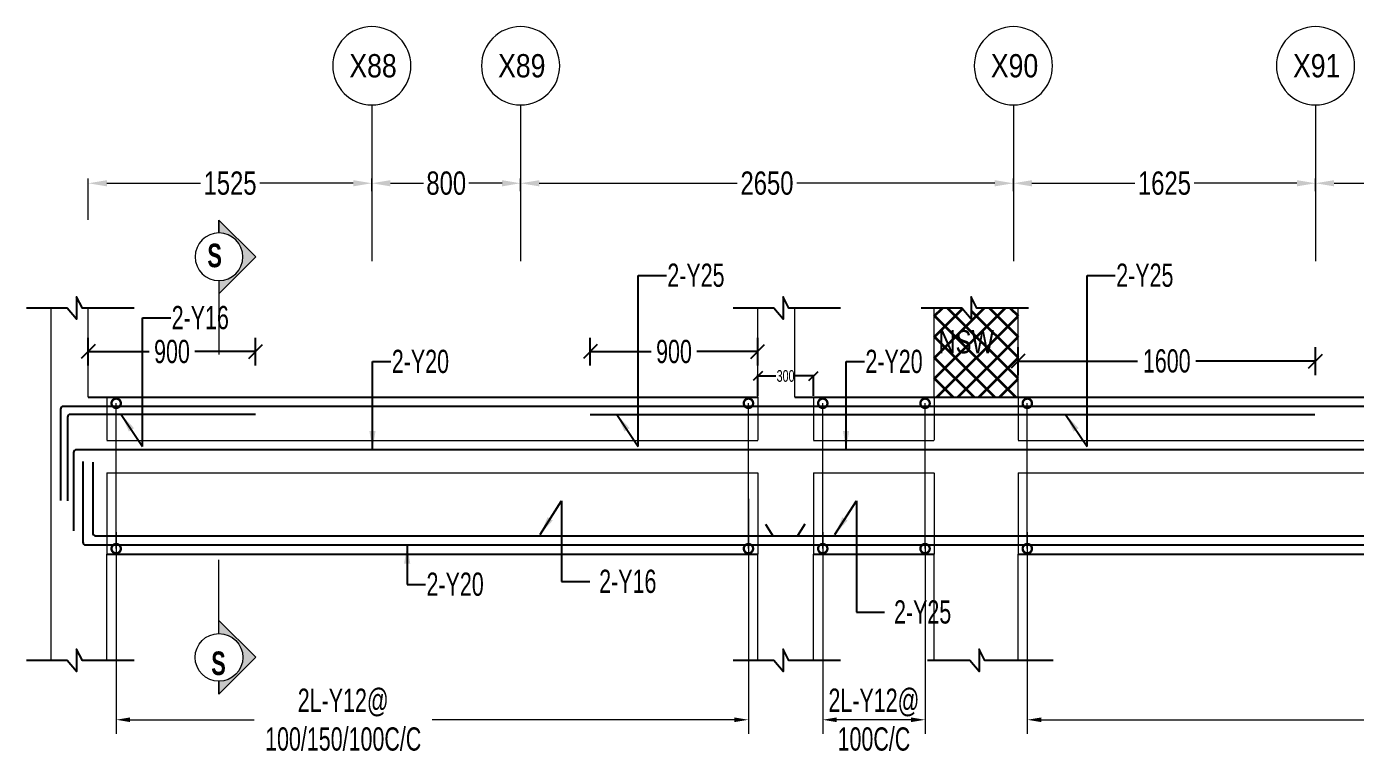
# Model space of a CAD drawing. Header units: millimetres. Extents: x -2697 to 288508, y -1308 to 60928.
# Drawn here: x 53045 to 60192, y 5386 to 9300 of the extents above; entities that cross this region are included whole.
import ezdxf
from ezdxf.enums import TextEntityAlignment as Align

# ---------------------------------------------------------------- set-up
doc = ezdxf.new("R2010")
doc.units = ezdxf.units.MM
doc.header["$LTSCALE"] = 100
for name, pattern in [('ACAD_ISO04W100', [30, 24, -3, 0, -3]), ('CONTINOUS', [0]), ('CONTINU', [0]), ('HIDDEN', [0.375, 0.25, -0.125])]:
    doc.linetypes.add(name, pattern=pattern)
doc.layers.get('Defpoints').update_dxf_attribs({"color": 1, "lineweight": 0})
for name, color, linetype in [('-S-ARROW', 253, 'Continuous'), ('-S-DIM', 251, 'Continuous'), ('-S-MISC', 8, 'Continuous'), ('-STR-BEAM', 7, 'CONTINU'), ('-STR-REINF', 3, 'Continuous'), ('-STR-TEXT', 6, 'Continuous')]:
    doc.layers.add(name, color=color, linetype=linetype)
for name, color, linetype, lineweight in [('-S-STIRUP', 11, 'Continuous', 9), ('-S-TEXT', 6, 'Continuous', 0), ('-STR-COLUMN', 5, 'HIDDEN', 13), ('-STR-RF-DIM', 252, 'CONTINOUS', 20), ('A-ANNO-GRID-LINE', 252, 'ACAD_ISO04W100', 20), ('A-ANNO-GRID-TEXT', 13, 'Continuous', 15), ('G-ANNO-SYMB', 8, 'CONTINOUS', 9), ('GRID DIM', 252, 'Continuous', 9), ('S-COL HATCH', 9, 'Continuous', 35), ('SLAB LINE', 254, 'HIDDEN', 20)]:
    doc.layers.add(name, color=color, linetype=linetype, lineweight=lineweight)
doc.styles.add('BEAM-LS', font='romans.shx', dxfattribs={"width": 0.8})
doc.styles.add('Dim.s & Anno.(Misc.)', font='ARIALN.TTF')
doc.styles.add('SOBHA', font='swisscl.ttf', dxfattribs={"width": 0.9})
doc.styles.add('sobha.sed', font='swisscl.ttf')
doc.styles.add('Swis721 LtCn BT_B', font='', dxfattribs={"width": 0.9, "height": 250})
doc.styles.get('Swis721 LtCn BT_B').set_extended_font_data('Swis721 LtCn BT', bold=True)
doc.dimstyles.new('S--25', dxfattribs={"dimscale": 25, "dimtxt": 2.5, "dimasz": 2, "dimexe": 0.25, "dimexo": 0.25, "dimgap": 0.1, "dimtad": 0, "dimdec": 0, "dimrnd": 0.0005, "dimzin": 0, "dimdsep": 46, "dimtxsty": 'SOBHA', "dimblk": 'OBLIQUE', "dimcen": 0.09, "dimclrd": 8, "dimclre": 8, "dimclrt": 6, "dimadec": 0, "dimazin": 0, "dimtfac": 1, "dimtdec": 0, "dimtofl": 0, "dimtmove": 0, "dimatfit": 3, "dimfxl": 0.18, "dimtolj": 1, "dimtzin": 0, "dimlwd": -1, "dimlwe": -1, "dimarcsym": 0})
doc.dimstyles.new('S-50', dxfattribs={"dimscale": 50, "dimtxt": 2.5, "dimasz": 2, "dimexe": 0.5, "dimexo": 0.25, "dimgap": 0.25, "dimtad": 0, "dimdec": 0, "dimrnd": 0.0005, "dimzin": 0, "dimdsep": 46, "dimtxsty": 'sobha.sed', "dimblk": 'OBLIQUE', "dimcen": 0.09, "dimclrd": 8, "dimclre": 8, "dimclrt": 6, "dimadec": 0, "dimazin": 0, "dimtfac": 1, "dimtdec": 0, "dimtofl": 0, "dimtmove": 2, "dimatfit": 3, "dimfxl": 0.18, "dimtolj": 1, "dimtzin": 0, "dimlwd": -1, "dimlwe": -1, "dimarcsym": 0})
doc.dimstyles.new('S-DIM50', dxfattribs={"dimscale": 50, "dimtxt": 2.5, "dimasz": 1.5, "dimexe": 1.5, "dimexo": 1, "dimgap": 0.5, "dimtad": 0, "dimdec": 0, "dimzin": 0, "dimdsep": 46, "dimtxsty": 'SOBHA', "dimcen": 0.09, "dimclrd": 256, "dimclre": 256, "dimclrt": 6, "dimadec": 5, "dimazin": 0, "dimtfac": 1, "dimtdec": 0, "dimtofl": 0, "dimtmove": 0, "dimatfit": 3, "dimfxl": 0.18, "dimtolj": 1, "dimtzin": 0, "dimlwd": -1, "dimlwe": -1, "dimarcsym": 0})
doc.dimstyles.new('STIRUP', dxfattribs={"dimscale": 50, "dimtxt": 2.5, "dimasz": 2.2, "dimexe": 0, "dimexo": 0, "dimgap": 0.5, "dimtad": 0, "dimdec": 0, "dimzin": 0, "dimdsep": 46, "dimtxsty": 'BEAM-LS', "dimblk": 'DOTSMALL', "dimcen": 0.09, "dimclrd": 256, "dimclre": 256, "dimclrt": 256, "dimadec": 5, "dimazin": 0, "dimtfac": 1, "dimtdec": 0, "dimtofl": 0, "dimtmove": 0, "dimatfit": 3, "dimldrblk": 'DOTSMALL', "dimfxl": 0, "dimfxlon": 1, "dimtolj": 1, "dimtzin": 0, "dimlwd": -1, "dimlwe": -1, "dimarcsym": 0})

# ---------------------------------------------------------------- blocks, each defined once
blk = doc.blocks.new('A-SYMB_Grid')
blk.add_circle((0, 0), 4.21)
at = {"style": 'Dim.s & Anno.(Misc.)'}
blk.add_attdef('GRID', text='', height=3, dxfattribs=at).set_placement((0, 0), align=Align.MIDDLE_CENTER)
blk = doc.blocks.new('*D582')
at = {"layer": 'Defpoints', "color": 0, "transparency": 16777216}
for p in [(54902, 8457.6), (54902, 8402.2), (53377, 8247.9)]:
    blk.add_point(p, dxfattribs=at)
at = {"layer": 'GRID DIM', "transparency": 16777216}
for p, q in [((53377, 8260.4), (53377, 8482.6)), ((53477, 8457.6), (53980.2, 8457.6)), ((54802, 8457.6), (54298.7, 8457.6)), ((54902, 8414.7), (54902, 8482.6))]:
    blk.add_line(p, q, dxfattribs=at)
for points in [[(53477, 8474.2), (53477, 8440.9), (53377, 8457.6)], [(54802, 8474.2), (54802, 8440.9), (54902, 8457.6)]]:
    blk.add_solid(points, dxfattribs=at)
at = {"layer": 'GRID DIM', "color": 13, "transparency": 16777216, "insert": (54139.5, 8457.6), "char_height": 125, "attachment_point": 5, "style": 'sobha.sed'}
blk.add_mtext('\\A1;1525', dxfattribs=at)
blk = doc.blocks.new('*D583')
at = {"layer": 'Defpoints', "color": 0, "transparency": 16777216}
for p in [(55702, 8457.6), (54902, 8402.2), (55702, 8402.2)]:
    blk.add_point(p, dxfattribs=at)
at = {"layer": 'GRID DIM', "transparency": 16777216}
for p, q in [((54902, 8414.7), (54902, 8482.6)), ((55002, 8457.6), (55180.1, 8457.6)), ((55602, 8457.6), (55423.8, 8457.6)), ((55702, 8414.7), (55702, 8482.6))]:
    blk.add_line(p, q, dxfattribs=at)
for points in [[(55002, 8474.2), (55002, 8440.9), (54902, 8457.6)], [(55602, 8474.2), (55602, 8440.9), (55702, 8457.6)]]:
    blk.add_solid(points, dxfattribs=at)
at = {"layer": 'GRID DIM', "color": 13, "transparency": 16777216, "insert": (55302, 8457.6), "char_height": 125, "attachment_point": 5, "style": 'sobha.sed'}
blk.add_mtext('\\A1;800', dxfattribs=at)
blk = doc.blocks.new('*D584')
at = {"layer": 'Defpoints', "color": 0, "transparency": 16777216}
for p in [(58352, 8457.6), (55702, 8402.2), (58352, 8402.2)]:
    blk.add_point(p, dxfattribs=at)
at = {"layer": 'GRID DIM', "transparency": 16777216}
for p, q in [((55702, 8414.7), (55702, 8482.6)), ((55802, 8457.6), (56866.2, 8457.6)), ((58252, 8457.6), (57187.8, 8457.6)), ((58352, 8414.7), (58352, 8482.6))]:
    blk.add_line(p, q, dxfattribs=at)
for points in [[(55802, 8474.2), (55802, 8440.9), (55702, 8457.6)], [(58252, 8474.2), (58252, 8440.9), (58352, 8457.6)]]:
    blk.add_solid(points, dxfattribs=at)
at = {"layer": 'GRID DIM', "color": 13, "transparency": 16777216, "insert": (57027, 8457.6), "char_height": 125, "attachment_point": 5, "style": 'sobha.sed'}
blk.add_mtext('\\A1;2650', dxfattribs=at)
blk = doc.blocks.new('*D585')
at = {"layer": 'Defpoints', "color": 0, "transparency": 16777216}
for p in [(59977, 8457.6), (58352, 8402.2), (59977, 8402.2)]:
    blk.add_point(p, dxfattribs=at)
at = {"layer": 'GRID DIM', "transparency": 16777216}
for p, q in [((58352, 8414.7), (58352, 8482.6)), ((58452, 8457.6), (59005.2, 8457.6)), ((59877, 8457.6), (59323.7, 8457.6)), ((59977, 8414.7), (59977, 8482.6))]:
    blk.add_line(p, q, dxfattribs=at)
for points in [[(58452, 8474.2), (58452, 8440.9), (58352, 8457.6)], [(59877, 8474.2), (59877, 8440.9), (59977, 8457.6)]]:
    blk.add_solid(points, dxfattribs=at)
at = {"layer": 'GRID DIM', "color": 13, "transparency": 16777216, "insert": (59164.5, 8457.6), "char_height": 125, "attachment_point": 5, "style": 'sobha.sed'}
blk.add_mtext('\\A1;1625', dxfattribs=at)
blk = doc.blocks.new('*D586')
at = {"layer": 'Defpoints', "color": 0, "transparency": 16777216}
for p in [(61252, 8457.6), (59977, 8402.2), (61252, 8402.2)]:
    blk.add_point(p, dxfattribs=at)
at = {"layer": 'GRID DIM', "transparency": 16777216}
for p, q in [((59977, 8414.7), (59977, 8482.6)), ((60077, 8457.6), (60455.2, 8457.6)), ((61152, 8457.6), (60773.7, 8457.6)), ((61252, 8414.7), (61252, 8482.6))]:
    blk.add_line(p, q, dxfattribs=at)
for points in [[(60077, 8474.2), (60077, 8440.9), (59977, 8457.6)], [(61152, 8474.2), (61152, 8440.9), (61252, 8457.6)]]:
    blk.add_solid(points, dxfattribs=at)
at = {"layer": 'GRID DIM', "color": 13, "transparency": 16777216, "insert": (60614.5, 8457.6), "char_height": 125, "attachment_point": 5, "style": 'sobha.sed'}
blk.add_mtext('\\A1;1275', dxfattribs=at)
blk = doc.blocks.new('_DotSmall')
at = {"color": 0, "linetype": 'ByBlock', "const_width": 0.5}
blk.add_lwpolyline([(-0.0625, 0, 1), (0.0625, 0, 1)], format="xyb", close=True, dxfattribs=at)
blk = doc.blocks.new('*D560')
at = {"layer": '-S-STIRUP', "ltscale": 100, "transparency": 16777216}
blk.add_line((53527, 6492.5), (53527, 7274.2), dxfattribs=at)
at = {"layer": 'Defpoints', "color": 0, "linetype": 'CONTINU', "ltscale": 100, "transparency": 16777216}
for p in [(53527, 7274.2), (53527, 7274.2), (53527, 6492.5)]:
    blk.add_point(p, dxfattribs=at)
at = {"layer": '-S-STIRUP', "linetype": 'CONTINU', "ltscale": 100, "transparency": 16777216, "xscale": 100, "yscale": 100, "zscale": 100}
for p, rotation in [((53527, 7274.2), 90), ((53527, 6492.5), 270)]:
    blk.add_blockref('_DotSmall', p, dxfattribs=dict(at, rotation=rotation))
blk = doc.blocks.new('*D561')
at = {"layer": '-S-STIRUP', "ltscale": 100, "transparency": 16777216}
blk.add_line((58427, 6492.5), (58427, 7274.2), dxfattribs=at)
at = {"layer": 'Defpoints', "color": 0, "linetype": 'CONTINU', "ltscale": 100, "transparency": 16777216}
for p in [(58427, 7274.2), (58427, 7274.2), (58427, 6492.5)]:
    blk.add_point(p, dxfattribs=at)
at = {"layer": '-S-STIRUP', "linetype": 'CONTINU', "ltscale": 100, "transparency": 16777216, "xscale": 100, "yscale": 100, "zscale": 100}
for p, rotation in [((58427, 7274.2), 90), ((58427, 6492.5), 270)]:
    blk.add_blockref('_DotSmall', p, dxfattribs=dict(at, rotation=rotation))
blk = doc.blocks.new('*D565')
at = {"layer": '-S-STIRUP', "ltscale": 100, "transparency": 16777216}
blk.add_line((57877.2, 6492.5), (57877.2, 7274.2), dxfattribs=at)
at = {"layer": 'Defpoints', "color": 0, "linetype": 'CONTINU', "ltscale": 100, "transparency": 16777216}
for p in [(57877.2, 7274.2), (57877.2, 7274.2), (57877.2, 6492.5)]:
    blk.add_point(p, dxfattribs=at)
at = {"layer": '-S-STIRUP', "linetype": 'CONTINU', "ltscale": 100, "transparency": 16777216, "xscale": 100, "yscale": 100, "zscale": 100}
for p, rotation in [((57877.2, 7274.2), 90), ((57877.2, 6492.5), 270)]:
    blk.add_blockref('_DotSmall', p, dxfattribs=dict(at, rotation=rotation))
blk = doc.blocks.new('*D566')
at = {"layer": '-STR-RF-DIM', "transparency": 16777216}
for p, q in [((56927.3, 6760.9), (56927.3, 5497.1)), ((53527, 6580.3), (53527, 5497.1)), ((53602, 5572.1), (54268.7, 5572.1)), ((56852.3, 5572.1), (55227.1, 5572.1))]:
    blk.add_line(p, q, dxfattribs=at)
for points in [[(53602, 5584.6), (53602, 5559.6), (53527, 5572.1)], [(56852.3, 5584.6), (56852.3, 5559.6), (56927.3, 5572.1)]]:
    blk.add_solid(points, dxfattribs=at)
at = {"layer": 'Defpoints', "color": 0, "transparency": 16777216}
for p in [(56927.3, 6760.9, 178586.6), (53527, 6580.3, 0), (53527, 5572.1)]:
    blk.add_point(p, dxfattribs=at)
at = {"layer": '-STR-RF-DIM', "color": 6, "transparency": 16777216, "insert": (54747.9, 5572.1), "char_height": 125, "attachment_point": 5, "style": 'SOBHA'}
blk.add_mtext('\\A1;2L-Y12@\\P100/150/100C/C', dxfattribs=at)
blk = doc.blocks.new('*D567')
at = {"layer": '-STR-RF-DIM', "transparency": 16777216}
for p, q in [((64727.2, 6677.9), (64727.2, 5497.1)), ((58427, 6580.3), (58427, 5497.1)), ((58502, 5572.1), (61091.6, 5572.1)), ((64652.2, 5572.1), (62050, 5572.1))]:
    blk.add_line(p, q, dxfattribs=at)
for points in [[(58502, 5584.6), (58502, 5559.6), (58427, 5572.1)], [(64652.2, 5584.6), (64652.2, 5559.6), (64727.2, 5572.1)]]:
    blk.add_solid(points, dxfattribs=at)
at = {"layer": 'Defpoints', "color": 0, "transparency": 16777216}
for p in [(64727.2, 6677.9, 178586.6), (58427, 6580.3, 0), (58427, 5572.1)]:
    blk.add_point(p, dxfattribs=at)
at = {"layer": '-STR-RF-DIM', "color": 6, "transparency": 16777216, "insert": (61570.8, 5572.1), "char_height": 125, "attachment_point": 5, "style": 'SOBHA'}
blk.add_mtext('\\A1;2L-Y10@\\P100/150/100C/C', dxfattribs=at)
blk = doc.blocks.new('*D569')
at = {"layer": '-S-STIRUP', "ltscale": 100, "transparency": 16777216}
blk.add_line((57327, 6492.5), (57327, 7274.2), dxfattribs=at)
at = {"layer": 'Defpoints', "color": 0, "linetype": 'CONTINU', "ltscale": 100, "transparency": 16777216}
for p in [(57327, 7274.2), (57327, 7274.2), (57327, 6492.5)]:
    blk.add_point(p, dxfattribs=at)
at = {"layer": '-S-STIRUP', "linetype": 'CONTINU', "ltscale": 100, "transparency": 16777216, "xscale": 100, "yscale": 100, "zscale": 100}
for p, rotation in [((57327, 7274.2), 90), ((57327, 6492.5), 270)]:
    blk.add_blockref('_DotSmall', p, dxfattribs=dict(at, rotation=rotation))
blk = doc.blocks.new('*D570')
at = {"layer": '-S-STIRUP', "ltscale": 100, "transparency": 16777216}
blk.add_line((56927.3, 6492.5), (56927.3, 7274.2), dxfattribs=at)
at = {"layer": 'Defpoints', "color": 0, "linetype": 'CONTINU', "ltscale": 100, "transparency": 16777216}
for p in [(56927.3, 7274.2), (56927.3, 7274.2), (56927.3, 6492.5)]:
    blk.add_point(p, dxfattribs=at)
at = {"layer": '-S-STIRUP', "linetype": 'CONTINU', "ltscale": 100, "transparency": 16777216, "xscale": 100, "yscale": 100, "zscale": 100}
for p, rotation in [((56927.3, 7274.2), 90), ((56927.3, 6492.5), 270)]:
    blk.add_blockref('_DotSmall', p, dxfattribs=dict(at, rotation=rotation))
blk = doc.blocks.new('*D571')
at = {"layer": '-STR-RF-DIM', "transparency": 16777216}
for p, q in [((57327, 6580.3), (57327, 5497.1)), ((57877.2, 6512.2), (57877.2, 5497.1)), ((57802.2, 5572.1), (57402, 5572.1))]:
    blk.add_line(p, q, dxfattribs=at)
for points in [[(57402, 5584.6), (57402, 5559.6), (57327, 5572.1)], [(57802.2, 5584.6), (57802.2, 5559.6), (57877.2, 5572.1)]]:
    blk.add_solid(points, dxfattribs=at)
at = {"layer": 'Defpoints', "color": 0, "transparency": 16777216}
for p in [(57327, 6580.3, 0), (57877.2, 6512.2, 178586.6), (57327, 5572.1)]:
    blk.add_point(p, dxfattribs=at)
at = {"layer": '-STR-RF-DIM', "color": 6, "transparency": 16777216, "insert": (57602.1, 5572.1), "char_height": 125, "attachment_point": 5, "style": 'SOBHA'}
blk.add_mtext('\\A1;2L-Y12@\\P100C/C', dxfattribs=at)
blk = doc.blocks.new('_Oblique')
at = {"color": 0, "linetype": 'ByBlock', "lineweight": -2}
blk.add_line((-0.5, -0.5), (0.5, 0.5), dxfattribs=at)
blk = doc.blocks.new('*D581')
at = {"layer": '-S-DIM', "transparency": 16777216}
for p, q in [((58377, 7426.3), (58377, 7576.3)), ((59977, 7426.3), (59977, 7576.3)), ((58377, 7501.3), (59019.8, 7501.3)), ((59977, 7501.3), (59334.2, 7501.3))]:
    blk.add_line(p, q, dxfattribs=at)
at = {"layer": 'Defpoints', "color": 0, "transparency": 16777216}
for p in [(59977, 7501.3), (58377, 7402.9), (59977, 7307.2)]:
    blk.add_point(p, dxfattribs=at)
at = {"layer": '-S-DIM', "transparency": 16777216, "xscale": 75, "yscale": 75, "zscale": 75, "rotation": 180}
blk.add_blockref('_Oblique', (58377, 7501.3), dxfattribs=at)
at = {"layer": '-S-DIM', "transparency": 16777216, "xscale": 75, "yscale": 75, "zscale": 75}
blk.add_blockref('_Oblique', (59977, 7501.3), dxfattribs=at)
at = {"layer": '-S-DIM', "color": 6, "transparency": 16777216, "insert": (59177, 7501.3), "char_height": 125, "attachment_point": 5, "style": 'SOBHA'}
blk.add_mtext('\\A1;1600', dxfattribs=at)
blk = doc.blocks.new('*D767')
at = {"layer": '-S-DIM', "transparency": 16777216}
for p, q in [((53377, 7477.1), (53377, 7627.1)), ((54277.1, 7477.1), (54277.1, 7627.1)), ((53377, 7552.1), (53703.6, 7552.1)), ((54277.1, 7552.1), (53950.5, 7552.1))]:
    blk.add_line(p, q, dxfattribs=at)
at = {"layer": 'Defpoints', "color": 0, "transparency": 16777216}
for p in [(54277.1, 7552.1), (53377, 7307.2, 0), (54277.1, 6961.4, 0)]:
    blk.add_point(p, dxfattribs=at)
at = {"layer": '-S-DIM', "transparency": 16777216, "xscale": 75, "yscale": 75, "zscale": 75, "rotation": 180}
blk.add_blockref('_Oblique', (53377, 7552.1), dxfattribs=at)
at = {"layer": '-S-DIM', "transparency": 16777216, "xscale": 75, "yscale": 75, "zscale": 75}
blk.add_blockref('_Oblique', (54277.1, 7552.1), dxfattribs=at)
at = {"layer": '-S-DIM', "color": 6, "transparency": 16777216, "insert": (53827.1, 7552.1), "char_height": 125, "attachment_point": 5, "style": 'SOBHA'}
blk.add_mtext('\\A1;900', dxfattribs=at)
blk = doc.blocks.new('*D768')
at = {"layer": '-S-DIM', "transparency": 16777216}
for p, q in [((56076.9, 7477.1), (56076.9, 7627.1)), ((56977, 7477.1), (56977, 7627.1)), ((56076.9, 7552.1), (56403.4, 7552.1)), ((56977, 7552.1), (56650.4, 7552.1))]:
    blk.add_line(p, q, dxfattribs=at)
at = {"layer": 'Defpoints', "color": 0, "transparency": 16777216}
for p in [(56076.9, 7552.1), (56977, 7089.9), (56076.9, 6961.4, 0)]:
    blk.add_point(p, dxfattribs=at)
at = {"layer": '-S-DIM', "transparency": 16777216, "xscale": 75, "yscale": 75, "zscale": 75, "rotation": 180}
blk.add_blockref('_Oblique', (56076.9, 7552.1), dxfattribs=at)
at = {"layer": '-S-DIM', "transparency": 16777216, "xscale": 75, "yscale": 75, "zscale": 75}
blk.add_blockref('_Oblique', (56977, 7552.1), dxfattribs=at)
at = {"layer": '-S-DIM', "color": 6, "transparency": 16777216, "insert": (56526.9, 7552.1), "char_height": 125, "attachment_point": 5, "style": 'SOBHA'}
blk.add_mtext('\\A1;900', dxfattribs=at)
blk = doc.blocks.new('Detail View - M_Section Head - Structural Type 1-785420-STILT FLOOR FRAMING PLAN')
at = {"layer": 'G-ANNO-SYMB'}
h = blk.add_hatch(color=9, dxfattribs=at)
edge = h.paths.add_edge_path(flags=0)
edge.add_line((-8.5, 0), (-9.86, 0))
edge.add_line((-9.86, 0), (-5.99, 3.87))
edge.add_line((-5.99, 3.87), (-2.12, 0))
edge.add_line((-2.12, 0), (-3.5, 0))
edge.add_arc((-6, 0), 2.5, 360, 540)
for p, q in [((-5.99, 3.87), (-9.86, 0)), ((-5.99, 3.87), (-2.12, 0)), ((-8.5, 0), (-9.86, 0)), ((-3.5, 0), (-2.12, 0))]:
    blk.add_line(p, q, dxfattribs=at)
at = {"layer": 'G-ANNO-SYMB', "color": 5}
for p, q in [((-5.99, 3.87), (-9.86, 0)), ((-2.12, 0), (-5.99, 3.87)), ((-9.86, 0), (-8.5, 0)), ((-3.5, 0), (4.24, 0)), ((-3.5, 0), (-2.12, 0))]:
    blk.add_line(p, q, dxfattribs=at)
at = {"layer": 'G-ANNO-SYMB'}
blk.add_arc((-6, 0), 2.5, 360, 180, dxfattribs=at)
at = {"layer": 'G-ANNO-SYMB', "color": 5}
for start, end in [(360, 180), (180, 360)]:
    blk.add_arc((-6, 0), 2.5, start, end, dxfattribs=at)
blk = doc.blocks.new('*D843')
at = {"color": 8, "transparency": 16777216}
for p, q in [((56977, 7313.5), (56977, 7427.2)), ((56977, 7421), (57075.3, 7421)), ((57277, 7421), (57178.7, 7421)), ((57277, 7313.5), (57277, 7427.2))]:
    blk.add_line(p, q, dxfattribs=at)
at = {"layer": 'Defpoints', "color": 0, "transparency": 16777216}
for p in [(57277, 7421), (56977, 7307.2, 0), (57277, 7307.2, 0)]:
    blk.add_point(p, dxfattribs=at)
at = {"color": 8, "transparency": 16777216, "xscale": 50, "yscale": 50, "zscale": 50, "rotation": 180}
blk.add_blockref('_Oblique', (56977, 7421), dxfattribs=at)
at = {"color": 8, "transparency": 16777216, "xscale": 50, "yscale": 50, "zscale": 50}
blk.add_blockref('_Oblique', (57277, 7421), dxfattribs=at)
at = {"color": 6, "transparency": 16777216, "insert": (57127, 7421), "char_height": 62.5, "attachment_point": 5, "style": 'SOBHA'}
blk.add_mtext('\\A1;300', dxfattribs=at)

msp = doc.modelspace()

# ---------------------------------------------------------------- hatches: boundary and pattern name
at = {"layer": 'S-COL HATCH'}
h = msp.add_hatch(dxfattribs=at)
h.set_pattern_fill('ANSI37', color=8, scale=25)
h.set_pattern_definition([(45, (191902.86, -13079.06), (-56.1266, 56.1266), []), (135, (191902.86, -13079.06), (-56.1266, -56.1266), [])])
h.paths.add_polyline_path([(58376.96, 7786.34), (58124.88, 7786.34), (58124.88, 7725.83), (58075.03, 7786.34), (57926.96, 7786.34), (57926.96, 7307.24), (58376.96, 7307.24)])

# ---------------------------------------------------------------- linework, layer by layer
at = {"layer": '-S-MISC', "linetype": 'ByBlock', "ltscale": 1000, "elevation": 0}
for points in [[(53623.25, 7786.34), (53345.02, 7786.34), (53314.16, 7846), (53314.16, 7725.83), (53264.3, 7786.34), (53045.12, 7786.34)], [(57423.25, 7786.34), (57145.02, 7786.34), (57114.16, 7846), (57114.16, 7725.83), (57064.3, 7786.34), (56845.12, 7786.34)], [(58433.98, 7786.34), (58155.75, 7786.34), (58124.88, 7846), (58124.88, 7725.83), (58075.03, 7786.34), (57855.85, 7786.34)], [(53623.25, 5891.34), (53345.02, 5891.34), (53314.16, 5951), (53314.16, 5830.83), (53264.3, 5891.34), (53045.12, 5891.34)], [(57423.25, 5891.34), (57145.02, 5891.34), (57114.16, 5951), (57114.16, 5830.83), (57064.3, 5891.34), (56845.12, 5891.34)], [(58566.42, 5891.34), (58198.19, 5891.34), (58167.32, 5951), (58167.32, 5830.83), (58117.47, 5891.34), (57890.29, 5891.34)]]:
    msp.add_lwpolyline(points, dxfattribs=at)
at = {"layer": '-STR-BEAM'}
for p, q in [((53377.01, 7307.24, 0), (56976.96, 7307.24, 0)), ((57177.01, 7307.24, 0), (58376.96, 7307.24, 0)), ((58376.96, 7307.24, 0), (65126.96, 7307.24, 0)), ((53477.01, 6462.24, 0), (56977.01, 6462.24, 0)), ((57277.01, 6462.24, 0), (57926.96, 6462.24, 0)), ((58376.96, 6462.24, 0), (64776.96, 6462.24, 0))]:
    msp.add_line(p, q, dxfattribs=at)
at = {"layer": '-STR-COLUMN', "linetype": 'Continuous', "ltscale": 10}
for p, q in [((53177.01, 5891.34, 0), (53177.01, 7786.34, 0)), ((53177.01, 7307.24, 0), (53177.01, 7786.34, 0)), ((53377.01, 7307.24, 0), (53377.01, 7786.34, 0)), ((56977.01, 7307.24, 0), (56977.01, 7786.34, 0)), ((57177.01, 7307.24, 0), (57177.01, 7786.34, 0)), ((57926.96, 7307.24, 0), (57926.96, 7786.34, 0)), ((58376.96, 7307.24, 0), (58376.96, 7786.34, 0)), ((53477.01, 5891.34, 0), (53477.01, 6462.24, 0)), ((56977.01, 5891.34, 0), (56977.01, 6462.24, 0)), ((57277.01, 5891.34, 0), (57277.01, 6462.24, 0)), ((57926.96, 5891.34, 0), (57926.96, 6462.24, 0)), ((58376.96, 5891.34, 0), (58376.96, 6462.24, 0))]:
    msp.add_line(p, q, dxfattribs=at)
at = {"layer": '-STR-REINF', "ltscale": 10}
for p, q in [((53227.44, 7242.24, 0), (53227.44, 6751, 0)), ((69228.83, 7257.24, 0), (53242.44, 7257.24, 0)), ((53265.79, 7199.57, 0), (53265.79, 6750, 0)), ((54277.1, 7214.51, 0), (53279.37, 7214.51, 0)), ((56076.87, 7214.51, 0), (59974.05, 7214.51, 0)), ((53298.19, 7009.74, 0), (53298.19, 6588.83, 0)), ((69157.32, 7024.74, 0), (53313.19, 7024.74, 0)), ((53348.19, 6960.94, 0), (53348.19, 6527.24, 0)), ((53400.62, 6957.8, 0), (53400.62, 6577.24, 0)), ((57019.62, 6624.03), (57057.89, 6562.24, 0)), ((57230.28, 6624.03), (57192, 6562.24, 0)), ((53363.19, 6512.24, 0), (69107.32, 6512.24, 0)), ((53415.62, 6562.24, 0), (65575, 6562.24, 0))]:
    msp.add_line(p, q, dxfattribs=at)
for centre, start, end in [((53242.44, 7242.24, 0), 90, 180), ((53280.79, 7199.57, 0), 90, 180), ((53313.19, 7009.74, 0), 90, 180), ((53415.62, 6577.24, 0), 180, 270), ((53363.19, 6527.24, 0), 180, 270)]:
    msp.add_arc(centre, 15, start, end, dxfattribs=at)
at = {"layer": 'A-ANNO-GRID-LINE', "ltscale": 40}
for p, q in [((54901.99, 8879, 0), (54901.99, 8039.18, 0)), ((55701.99, 8879, 0), (55701.99, 8039.18, 0)), ((58351.99, 8879, 0), (58351.99, 8039.18, 0)), ((59976.99, 8879, 0), (59976.99, 8039.18, 0))]:
    msp.add_line(p, q, dxfattribs=at)
at = {"layer": 'SLAB LINE', "linetype": 'HIDDEN', "ltscale": 0.1}
for p, q in [((53477.01, 7307.24, 0), (53477.01, 7074.74, 0)), ((56977.01, 7307.24, 0), (56977.01, 7074.74, 0)), ((57276.96, 7307.24, 0), (57276.96, 7074.74, 0)), ((57926.96, 7307.24, 0), (57926.96, 7074.74, 0)), ((58376.96, 7307.24, 0), (58376.96, 7074.74, 0)), ((53477.01, 7074.74, 0), (56977.01, 7074.74, 0)), ((57276.96, 7074.74, 0), (57926.96, 7074.74, 0)), ((58376.96, 7074.74, 0), (64776.96, 7074.74, 0)), ((53477.01, 6899.74, 0), (53477.01, 6462.24, 0)), ((53477.01, 6899.74, 0), (56977.01, 6899.74, 0)), ((56977.01, 6899.74, 0), (56977.01, 6462.24, 0)), ((57276.96, 6899.74, 0), (57276.96, 6462.24, 0)), ((57276.96, 6899.74, 0), (57926.96, 6899.74, 0)), ((57926.96, 6899.74, 0), (57926.96, 6462.24, 0)), ((58376.96, 6899.74, 0), (58376.96, 6462.24, 0)), ((58376.96, 6899.74, 0), (64776.96, 6899.74, 0))]:
    msp.add_line(p, q, dxfattribs=at)

# ---------------------------------------------------------------- block references
at = {"layer": 'A-ANNO-GRID-TEXT'}
ref = msp.add_blockref('A-SYMB_Grid', (54901.99, 9089.63, 0), dxfattribs=dict(at, xscale=-50, yscale=50, zscale=50))
ref.add_attrib('GRID', 'X88', dxfattribs={"layer": '0', "height": 125, "style": 'Dim.s & Anno.(Misc.)'}).set_placement((54908.38, 9089.63, 0), align=Align.MIDDLE_CENTER)
ref = msp.add_blockref('A-SYMB_Grid', (55701.99, 9089.63, 0), dxfattribs=dict(at, xscale=-50, yscale=50, zscale=50))
ref.add_attrib('GRID', 'X89', dxfattribs={"layer": '0', "height": 125, "style": 'Dim.s & Anno.(Misc.)'}).set_placement((55708.38, 9089.63, 0), align=Align.MIDDLE_CENTER)
ref = msp.add_blockref('A-SYMB_Grid', (58351.99, 9089.63, 0), dxfattribs=dict(at, xscale=-50, yscale=50, zscale=50))
ref.add_attrib('GRID', 'X90', dxfattribs={"layer": '0', "height": 125, "style": 'Dim.s & Anno.(Misc.)'}).set_placement((58358.38, 9089.63, 0), align=Align.MIDDLE_CENTER)
ref = msp.add_blockref('A-SYMB_Grid', (59976.99, 9089.63, 0), dxfattribs=dict(at, xscale=-50, yscale=50, zscale=50))
ref.add_attrib('GRID', 'X91', dxfattribs={"layer": '0', "height": 125, "style": 'Dim.s & Anno.(Misc.)'}).set_placement((59983.38, 9089.63, 0), align=Align.MIDDLE_CENTER)
at = {"layer": 'G-ANNO-SYMB', "extrusion": (0, 0, -1), "yscale": 51.28199999999996, "zscale": 51.28199999999996}
for p, xscale, rotation in [((-54079.89, 7754.3), -51.28199999999996, 90), ((-54079.89, 6215.37), 51.28199999999996, 90.00000000000003)]:
    msp.add_blockref('Detail View - M_Section Head - Structural Type 1-785420-STILT FLOOR FRAMING PLAN', p, dxfattribs=dict(at, xscale=xscale, rotation=rotation))

# ---------------------------------------------------------------- texts
at = {"layer": '-S-TEXT', "color": 6, "style": 'sobha.sed'}
msp.add_text('NSW', height=125, dxfattribs=at).set_placement((57948.86, 7542.94, 0))
at = {"layer": '-STR-TEXT', "color": 6, "char_height": 125, "style": 'SOBHA'}
for s, insert, attachment_point in [('\\A1;2-Y25', (56490.97, 7898.89, 178586.59), 7), ('\\A1;2-Y25', (58905.19, 7898.89, 178586.59), 7), ('\\A1;2-Y16', (53825.43, 7670.89, 178586.59), 7), ('\\A1;2-Y20', (55009.37, 7562.02, 0), 1), ('\\A1;2-Y20', (57556.31, 7562.02, 0), 1), ('\\A1;2-Y20', (55196.01, 6236.97, 0), 7), ('\\A1;2-Y16', (56432.37, 6252.57, 0), 9), ('\\A1;2-Y25', (58017.91, 6087.78, 0), 9)]:
    msp.add_mtext(s, dxfattribs=dict(at, insert=insert, attachment_point=attachment_point))
at = {"layer": 'G-ANNO-SYMB', "color": 5, "char_height": 126.62, "width": 169.2306, "line_spacing_factor": 0.964267, "style": 'Swis721 LtCn BT_B'}
for insert, attachment_point in [((54056.55, 8132.67), 2), ((54077.38, 5811.01), 8)]:
    msp.add_mtext('S', dxfattribs=dict(at, insert=insert, attachment_point=attachment_point))

# ---------------------------------------------------------------- dimensions: what is measured, and where the dimension line sits
at = {"layer": '-S-DIM'}
for base, p1, p2, picture, middle in [((54277.1, 7552.09, 0), (53377.01, 7307.24, 0), (54277.1, 6961.39, 0), '*D767', (53827.05, 7552.09, 0)), ((59977.05, 7501.32, 0), (58376.96, 7402.94, 0), (59977.05, 7307.24, 0), '*D581', (59177, 7501.32, 0))]:
    dim = msp.add_linear_dim(base=base, p1=p1, p2=p2, dimstyle='S-DIM50', override={"dimscale": 1, "dimtxt": 125, "dimasz": 75, "dimexe": 75, "dimexo": 0, "dimgap": 25, "dimblk1": 'Oblique', "dimblk2": 'Oblique', "dimsah": 1, "dimcen": 4.5, "dimfxl": 75, "dimfxlon": 1}, dxfattribs=at)
    dim.commit()
    dim.dimension.update_dxf_attribs({"geometry": picture, "text_midpoint": middle})
dim = msp.add_linear_dim(base=(56076.87, 7552.09, 0), p1=(56976.96, 7089.92, 0), p2=(56076.87, 6961.39, 0), angle=180, dimstyle='S-DIM50', override={"dimscale": 1, "dimtxt": 125, "dimasz": 75, "dimexe": 75, "dimexo": 0, "dimgap": 25, "dimblk1": 'Oblique', "dimblk2": 'Oblique', "dimsah": 1, "dimcen": 4.5, "dimfxl": 75, "dimfxlon": 1}, dxfattribs=at)
dim.commit()
dim.dimension.update_dxf_attribs({"geometry": '*D768', "text_midpoint": (56526.91, 7552.09, 0)})
at = {"layer": '-S-STIRUP', "linetype": 'CONTINU', "ltscale": 100}
for base, p1, p2, picture, middle in [((53527.01, 7274.24, 0), (53527.01, 6492.53, 0), (53527.01, 7274.24, 0), '*D560', (53527.01, 6883.39, 0)), ((56927.26, 7274.24, 178586.59), (56927.26, 6492.53, 178586.59), (56927.26, 7274.24, 178586.59), '*D570', (56927.26, 6883.39, 178586.59)), ((57327.01, 7274.24, 0), (57327.01, 6492.53, 0), (57327.01, 7274.24, 0), '*D569', (57327.01, 6883.39, 0)), ((57877.21, 7274.24, 178586.59), (57877.21, 6492.53, 178586.59), (57877.21, 7274.24, 178586.59), '*D565', (57877.21, 6883.39, 178586.59)), ((58426.96, 7274.24, 0), (58426.96, 6492.53, 0), (58426.96, 7274.24, 0), '*D561', (58426.96, 6883.39, 0))]:
    dim = msp.add_linear_dim(base=base, p1=p1, p2=p2, angle=90, text=' ', dimstyle='STIRUP', override={"dimasz": 2}, dxfattribs=at)
    dim.commit()
    dim.dimension.update_dxf_attribs({"geometry": picture, "text_midpoint": middle})
at = {"layer": '-STR-RF-DIM'}
for base, p1, p2, text, picture, middle in [((53527.01, 5572.14, 0), (56927.26, 6760.89, 178586.59), (53527.01, 6580.28, 0), '2L-Y12@\\P100/150/100C/C', '*D566', (54747.93, 5572.14, 0)), ((58426.96, 5572.14, 0), (64727.21, 6677.92, 178586.59), (58426.96, 6580.28, 0), '2L-Y10@\\P100/150/100C/C', '*D567', (61570.78, 5572.14, 0)), ((57327.01, 5572.14, 0), (57877.21, 6512.24, 178586.59), (57327.01, 6580.28, 0), '2L-Y12@\\P100C/C', '*D571', (57602.11, 5572.14, 0))]:
    dim = msp.add_linear_dim(base=base, p1=p1, p2=p2, angle=180, text=text, dimstyle='S-DIM50', override={"dimscale": 1, "dimtxt": 125, "dimasz": 75, "dimexe": 75, "dimexo": 0, "dimgap": 25, "dimsah": 1, "dimcen": 4.5, "dimfxl": 75}, dxfattribs=at)
    dim.commit()
    dim.dimension.update_dxf_attribs({"geometry": picture, "text_midpoint": middle, "dimtype": 160})
at = {"color": 6}
dim = msp.add_linear_dim(base=(57276.96, 7421), p1=(56977.01, 7307.24, 0), p2=(57276.96, 7307.24, 0), dimstyle='S--25', dxfattribs=at)
dim.commit()
dim.dimension.update_dxf_attribs({"geometry": '*D843', "text_midpoint": (57126.98, 7421)})
at = {"layer": 'GRID DIM'}
for base, p1, p2, picture, middle in [((54901.99, 8457.55, 0), (53377.01, 8247.94, 0), (54901.99, 8402.2, 0), '*D582', (54139.5, 8457.55, 0)), ((55701.99, 8457.55, 0), (54901.99, 8402.2, 0), (55701.99, 8402.2, 0), '*D583', (55301.99, 8457.55, 0)), ((58351.99, 8457.55, 0), (55701.99, 8402.2, 0), (58351.99, 8402.2, 0), '*D584', (57026.99, 8457.55, 0)), ((59976.99, 8457.55, 0), (58351.99, 8402.2, 0), (59976.99, 8402.2, 0), '*D585', (59164.49, 8457.55, 0)), ((61251.99, 8457.55, 0), (59976.99, 8402.2, 0), (61251.99, 8402.2, 0), '*D586', (60614.49, 8457.55, 0))]:
    dim = msp.add_linear_dim(base=base, p1=p1, p2=p2, dimstyle='S-50', override={"dimsah": 1, "dimclrd": 256, "dimclre": 256, "dimclrt": 13, "dimtmove": 1}, dxfattribs=at)
    dim.commit()
    dim.dimension.update_dxf_attribs({"geometry": picture, "text_midpoint": middle})

# ---------------------------------------------------------------- leaders
at = {"layer": '-S-ARROW', "annotation_type": 0, "has_hookline": 1, "hookline_direction": 1}
for points, text_width in [([(56219.08, 7214.51, 178586.59), (56334.56, 7042.44, 178586.59), (56334.56, 7961.39, 178586.59), (56485.97, 7961.39, 178586.59)], 317.89), ([(58633.3, 7214.51, 178586.59), (58748.78, 7042.44, 178586.59), (58748.78, 7961.39, 178586.59), (58900.19, 7961.39, 178586.59)], 317.89), ([(53553.55, 7214.51, 178586.59), (53669.03, 7042.44, 178586.59), (53669.03, 7733.39, 178586.59), (53820.43, 7733.39, 178586.59)], 318.18), ([(54905.33, 7024.74, 0), (54905.33, 7499.52, 0), (55004.37, 7499.52, 0)], 318.18), ([(57452.27, 7024.74, 0), (57452.27, 7499.52, 0), (57551.31, 7499.52, 0)], 318.18), ([(55091.97, 6512.24, 0), (55091.97, 6299.47, 0), (55191.01, 6299.47, 0)], 318.18)]:
    msp.add_leader(points, dimstyle='S-50', override={"dimasz": 2, "dimgap": 0.1, "dimtad": 0}, dxfattribs=dict(at, text_width=text_width))
at = {"layer": '-S-ARROW'}
for points in [[(55807.01, 6568.46, 0), (55922.49, 6749.9, 0), (55922.49, 6315.39, 0), (56073.9, 6315.39, 0)], [(57392.55, 6568.46, 0), (57508.03, 6749.9, 0), (57508.03, 6150.6, 0), (57659.44, 6150.6, 0)]]:
    msp.add_leader(points, dimstyle='S-50', override={"dimasz": 2, "dimgap": 0.1, "dimtad": 0}, dxfattribs=at)

doc.saveas('drawing.dxf')
